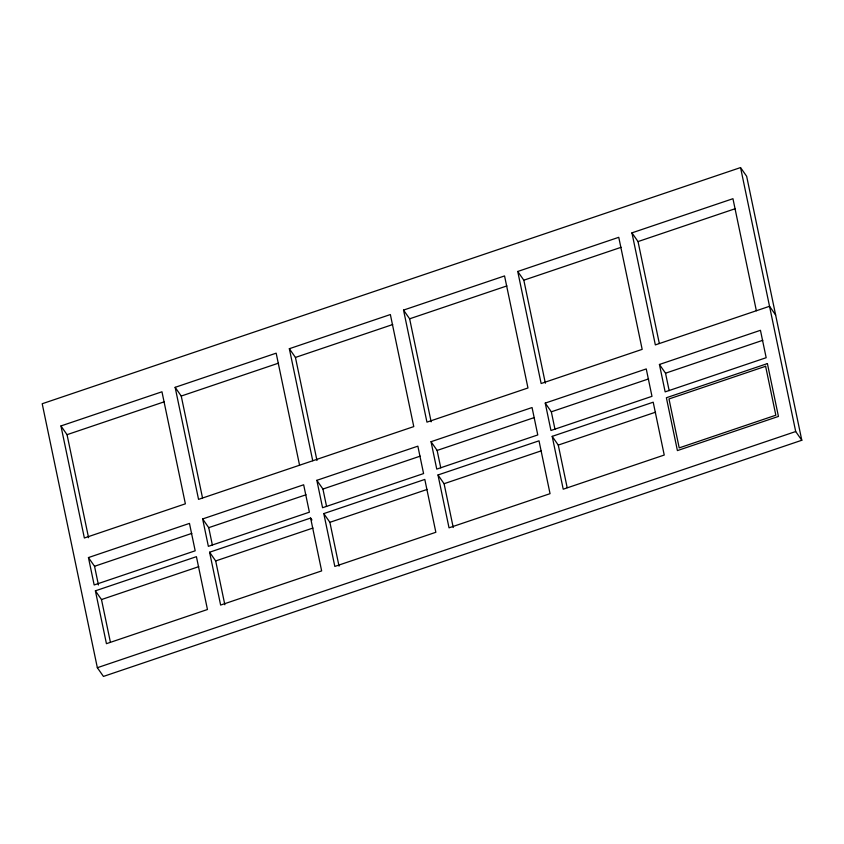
<?xml version="1.0" encoding="UTF-8"?>
<svg xmlns="http://www.w3.org/2000/svg" width="844" height="844" viewBox="0 0 844 844"><rect width="100%" height="100%" fill="white"/><g stroke="black" fill="none" stroke-linecap="round" stroke-linejoin="round"><path stroke-width="1.27" d="M740.557 167.576L42.2 403.738L97.345 667.709L103.443 676.424L801.8 440.262L746.655 176.29L740.557 167.576L795.702 431.537L801.8 440.262M60.947 425.946L161.964 391.785L185.374 503.826L84.358 537.997L60.947 425.946L67.045 434.671L88.567 537.702M312.744 460.761L289.344 348.709L390.361 314.548L413.771 426.6L198.551 499.374L175.141 387.333L276.167 353.172L299.567 465.213M403.537 310.096L504.554 275.935L527.964 387.976L426.948 422.137L403.537 310.096L409.635 318.81L431.157 421.842M517.731 271.473L618.757 237.312L642.168 349.363L541.141 383.524L517.731 271.473L523.829 280.197L545.351 383.229M775.636 315.002L769.538 306.288L655.345 344.901L631.934 232.86L732.951 198.699L756.361 310.74M67.045 434.671L164.327 401.776M175.141 387.333L181.238 396.047L278.52 363.152M289.344 348.709L295.442 357.434L392.713 324.539M409.635 318.81L506.917 285.916M523.829 280.197L621.11 247.303M631.934 232.86L638.032 241.574L735.303 208.679M88.441 557.567L189.467 523.407L195.186 550.805L94.169 584.966L88.441 557.567L94.539 566.282L98.442 584.966M202.644 518.944L303.661 484.783L309.389 512.181L208.362 546.342L202.644 518.944L208.732 527.669L212.382 545.108M316.838 480.331L417.854 446.17L423.582 473.568L322.566 507.729L316.838 480.331L322.935 489.045L326.575 506.484M431.031 441.707L532.058 407.546L537.776 434.945L436.759 469.106L431.031 441.707L437.129 450.432L440.768 467.871M545.235 403.094L646.251 368.933L651.979 396.332L550.953 430.493L545.235 403.094L551.332 411.809L554.972 429.248M659.428 364.471L760.444 330.31L766.173 357.708L665.156 391.869L659.428 364.471L665.526 373.196L669.165 390.635M94.539 566.282L191.82 533.387M208.732 527.669L306.013 494.774M322.935 489.045L420.217 456.15M437.129 450.432L534.41 417.537M551.332 411.809L648.603 378.914M665.526 373.196L762.807 340.301M95.393 590.832L196.42 556.671L207.455 609.516L106.439 643.677L95.393 590.832L101.491 599.556L110.374 642.094M310.613 518.058L321.648 570.903L220.632 605.064L209.586 552.219L310.613 518.058L311.963 519.988M323.79 513.595L424.806 479.434L435.852 532.279L334.825 566.44L323.79 513.595L329.888 522.32L339.035 566.145M437.983 474.982L539.01 440.821L550.045 493.666L449.029 527.827L437.983 474.982L444.081 483.707L453.239 527.521M552.187 436.359L653.203 402.198L664.239 455.043L563.222 489.203L552.187 436.359L558.274 445.083L567.168 487.621M101.491 599.556L198.773 566.662M209.586 552.219L215.684 560.943L312.966 528.038M329.888 522.32L427.159 489.425M444.081 483.707L541.363 450.801M558.274 445.083L655.556 412.188M97.345 667.709L795.702 431.537M638.032 241.574L659.28 343.318M295.442 357.434L316.964 460.465M181.238 396.047L202.497 497.791M215.684 560.943L224.842 604.758M767.396 363.585L666.38 397.746L677.415 450.591L778.442 416.43L767.396 363.585M765.614 366.285L668.986 398.959L679.209 447.89L775.836 415.206L765.614 366.285"/></g></svg>
